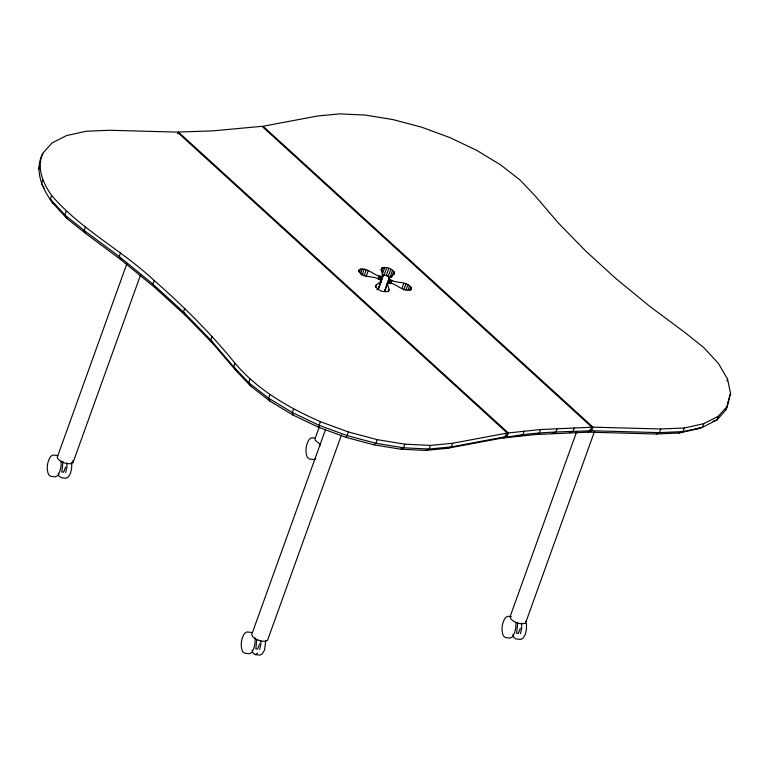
<?xml version="1.0" encoding="UTF-8"?>
<svg xmlns="http://www.w3.org/2000/svg" width="769" height="769" viewBox="0 0 769 769"><rect width="100%" height="100%" fill="white"/><g stroke="black" fill="none" stroke-linecap="round" stroke-linejoin="round"><path stroke-width="1.15" d="M61.155 461.035L61.059 466.447L59.79 471.685L57.81 475.492L55.464 476.867L50.706 476.29L48.62 474.694C46.188 468.83 47.149 461.611 50.687 456.392L53.032 455.008L57.79 455.584M71.777 462.4L71.68 467.812L70.613 473.041L68.422 476.857L66.076 478.231L61.126 477.674L59.03 476.078L58.223 473.175M255.125 637.943L255.029 643.355L253.76 648.603L251.771 652.4L249.425 653.775L244.677 653.198L242.581 651.612C240.149 645.739 241.11 638.52 244.657 633.3L247.003 631.926L251.751 632.493M265.718 640.394L264.574 649.949L262.392 653.765L260.047 655.14L255.087 654.582L252.991 652.987L252.184 650.084M319.837 445.914L319.875 443.751M515.912 622.284L515.816 627.696L514.538 632.945L512.558 636.742L510.212 638.116L505.454 637.549L503.368 635.953C500.936 630.08 501.897 622.871 505.435 617.642L507.79 616.267L511.347 616.69M526.525 623.649L526.429 629.061L525.362 634.29L523.17 638.107L520.824 639.481L515.874 638.924L513.779 637.328L512.971 634.425M389.085 289.577L388.412 291.288C384 292.739 378.358 290.672 375.781 286.827L376.243 285.039L381.136 281.31L381.261 280.454C375.109 275.1 363.67 278.907 358.844 271.313L359.411 269.563C367.89 266.651 374.416 276.85 382.549 276.523L382.943 275.763L381.222 269.688L381.895 267.977C386.307 266.516 391.95 268.602 394.516 272.437L394.055 274.225L389.162 277.955L389.037 278.811C395.199 284.165 406.628 280.358 411.463 287.952L410.896 289.702C402.418 292.614 395.881 282.415 387.759 282.742L387.355 283.501L389.085 289.577L388.335 291.643M380.299 283.434A2.836 1.211 19.8 0 1 379.28 283.896L380.338 283.002M384.798 290.298A2.836 1.211 19.8 0 1 385.807 289.846L384.75 290.74L389.037 278.811M318.76 427.343L320.269 421.623C288.654 407.647 257.596 390.037 235.054 363.266C210.706 333.227 183.214 305.947 154.165 280.483C121.742 250.04 80.774 229.393 51.648 195.489C43.093 183.33 36.201 167.844 42.872 153.233L51.936 143.015L66.538 135.584L86.022 131.268L109.515 130.269L177.322 132.114L507.242 433.034L505.935 436.648L502.195 438.042L447.202 448.337L425.632 450.403L400.841 449.221L373.945 444.818L346.175 437.417L318.76 427.343L292.951 415.049L269.909 401.082L250.675 386.086L236.112 370.725L212.946 343.676L185.464 315.473L154.694 287.414L120.829 259.653L85.57 233.42L66.778 218.358L52.734 203.006L50.341 199.104L51.648 195.489M63.029 461.352L61.866 471.993L63.587 472.176L65.615 467.023M256.827 639.327L255.827 648.901L257.548 649.084L259.576 643.941M517.777 622.611L516.614 633.252L518.335 633.435L520.363 628.283M65.663 472.483L66.932 467.235L66.845 462.919M259.624 649.392L260.893 644.143L260.826 640.913M520.411 633.733L521.68 628.494L521.574 623.092M52.734 203.006C42.18 188.751 33.865 170.343 42.872 153.233M703.76 423.681L684.275 427.997L660.792 428.996L592.986 427.151L263.065 126.241L317.616 115.994L339.86 113.86L365.419 115.09L393.142 119.618L421.777 127.25L450.038 137.641L476.645 150.32L500.398 164.71L520.229 180.167L535.243 195.999L558.246 222.875L585.555 250.896L616.132 278.782L649.795 306.37L684.804 332.419L704.183 347.944L718.659 363.775L727.58 379.184L730.55 393.488L727.436 406.032L718.361 416.25L703.76 423.681L702.462 427.295L682.978 431.611L659.485 432.611L591.678 430.765L587.939 432.159L656.226 433.995L679.008 433.024L697.906 428.842L702.462 427.295L717.064 419.864L726.128 409.646L728.964 398.246M576.74 431.515L510.107 616.603L510.779 618.93C514.548 622.534 520.373 625.005 525.506 623.13L526.14 621.179M38.45 169.401L39.757 165.777M42.718 180.081L41.42 183.695L44.073 188.049M66.124 211.321L64.817 214.936L66.778 218.358M85.494 226.855L84.196 230.469L85.57 233.42M120.512 252.895L119.205 256.51L120.829 259.653M126.818 263.844L57.117 457.651C60.011 462.284 66.028 464.14 71.267 463.649L73.151 462.227L140.592 274.879M177.745 133.854L178.398 132.047L213.051 130.865L261.989 126.308L591.909 427.218L590.602 430.842L586.862 432.236L535.474 434.552L503.272 437.965C531.754 431.89 561.495 431.88 590.602 430.842M154.165 280.483L152.868 284.097L154.694 287.414M184.743 308.369L183.445 311.993L185.464 315.473M212.061 336.399L210.754 340.013L212.946 343.676M235.054 363.266L233.757 366.88L236.112 370.725M250.069 379.098L248.772 382.712L250.675 386.086M269.9 394.555L268.602 398.179L269.909 401.082M293.662 408.954L292.355 412.569L292.951 415.049M358.662 271.63L359.411 269.563M359.469 272.197L360.584 269.092M360.363 274.129L362.228 268.958M361.949 275.389L364.179 269.188M364.025 275.946L366.255 269.746M366.025 276.782L368.264 270.582M319.827 443.905L315.261 440.349L315.242 438.195L319.308 426.91M381.145 270.044L381.895 267.977M378.05 279.128L379.165 276.023M375.503 287.106L376.243 285.039M381.626 271.668L383.106 267.535L384.788 267.429L382.183 274.668L386.23 275.504L389.931 277.407L392.536 270.169M378.982 279.503L380.097 276.398A2.836 1.211 19.8 0 0 382.904 276.196L378.656 287.693M325.643 429.227L251.694 634.627L252.991 637.068L256.452 639.462L260.97 641.058L265.113 641.346L267.564 640.241L341.513 434.831M379.924 279.724L381.049 276.629M380.415 280.8L381.895 276.667M380.319 282.723L382.549 276.523M376.906 289.788L378.531 288.538L382.914 276.206L380.088 276.398M381.366 280.935L378.531 288.538M384.154 274.927L386.759 267.689M386.23 275.504L388.835 268.266M388.22 276.359L390.825 269.121M386.432 286.049L389.162 277.955M385.154 289.98L387.759 282.742M387.98 283.473L389.47 279.339M389.056 282.944L390.171 279.849M391.575 277.513L393.805 271.313M389.941 283.367L391.056 280.272M393.776 274.504L394.516 272.437M390.902 283.665L392.017 280.56M507.242 433.034L452.681 443.271L430.448 445.405L404.888 444.184L377.166 439.647L348.53 432.015L346.175 437.417M401.976 288.317L403.831 283.146M403.677 289.951L405.917 283.751M406.022 289.798L407.887 284.626M408.079 289.817L409.569 285.683M409.685 289.932L410.8 286.827M410.713 290.019L411.463 287.952M377.166 439.647L375.858 443.271L373.945 444.818M404.888 444.184L403.581 447.798L400.841 449.221M430.448 445.405L429.14 449.019L425.632 450.403M452.681 443.271L451.384 446.885L447.202 448.337M591.909 427.218L540.52 429.544L508.319 432.957L507.011 436.571L505.243 434.956M524.198 431.063L522.901 434.687L519.152 436.071M540.52 429.544L539.213 433.158L535.474 434.552M557.256 428.4L555.949 432.015L552.209 433.408M574.385 427.622L573.088 431.236L569.339 432.63M592.986 427.151L591.678 430.765L589.91 429.15M525.506 623.13L594.581 431.274M660.792 428.996L659.485 432.611L656.226 433.995M684.275 427.997L682.978 431.611L679.008 433.024M726.926 381.001L727.58 379.184M718.361 416.25L717.064 419.864L713.074 421.277M729.243 397.102L730.55 393.488M726.128 409.646L727.436 406.032M315.742 458.66L314.175 459.574L309.426 459.006L307.331 457.411C304.909 451.538 305.86 444.328 309.407 439.099L311.753 437.724L315.319 438.157M255.087 654.582L257.634 653.189M697.906 428.842L700.944 427.295M505.935 436.648L451.384 446.885L429.14 449.019L403.581 447.798L375.858 443.271L347.223 435.639L318.962 425.247L292.355 412.569L268.602 398.179L248.772 382.712L233.757 366.88L210.754 340.013L183.445 311.993L152.868 284.097L119.205 256.51L84.196 230.469L64.817 214.936L50.341 199.104M320.269 421.623L348.53 432.015M386.72 275.283L389.364 277.696M178.398 132.047L508.319 432.957M72.699 460.679L73.151 462.227M390.219 282.877L387.403 283.069A2.836 1.211 19.8 0 1 390.219 282.877"/></g></svg>
